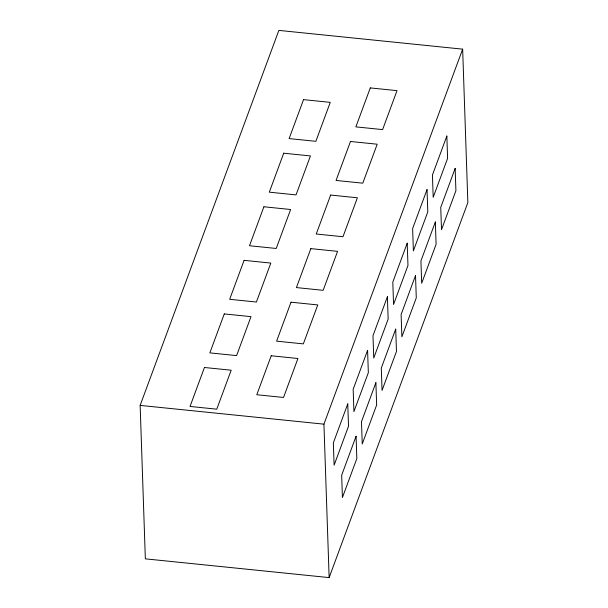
<?xml version="1.0" encoding="UTF-8"?>
<svg xmlns="http://www.w3.org/2000/svg" width="608" height="608" viewBox="0 0 608 608"><rect width="100%" height="100%" fill="white"/><g stroke="black" fill="none" stroke-linecap="round" stroke-linejoin="round"><path stroke-width="0.91" d="M140.144 405.399L278.859 30.4L462.65 49.157L467.856 202.601L329.141 577.6L145.35 558.843L140.144 405.399L323.927 424.156L462.65 49.157M323.927 424.156L329.141 577.6M204.448 367.49L190.038 406.448L216.767 409.176L231.184 370.219L204.448 367.49M224.268 313.918L209.851 352.876L236.588 355.604L250.998 316.646L224.268 313.918M244.082 260.346L229.672 299.303L256.401 302.032L270.818 263.074L244.082 260.346M263.902 206.773L249.485 245.738L276.222 248.467L290.632 209.502L263.902 206.773M283.716 153.201L269.306 192.166L296.035 194.894L310.445 155.929L283.716 153.201M303.529 99.628L289.119 138.594L315.856 141.322L330.266 102.357L303.529 99.628M271.206 355.771L256.789 394.729L283.526 397.457L297.935 358.5L271.206 355.771M291.019 302.199L276.61 341.156L303.339 343.885L317.756 304.927L291.019 302.199M310.84 248.626L296.423 287.584L323.16 290.312L337.569 251.355L310.84 248.626M330.653 195.054L316.244 234.019L342.973 236.748L357.39 197.782L330.653 195.054M350.474 141.482L336.057 180.447L362.794 183.175L377.203 144.21L350.474 141.482M370.287 87.909L355.878 126.874L382.607 129.603L397.016 90.638L370.287 87.909M347.761 403.894L333.351 442.86L334.111 465.173L348.521 426.216L347.761 403.894M367.582 350.322L353.164 389.287L353.924 411.601L368.342 372.643L367.582 350.322M387.395 296.75L372.985 335.715L373.745 358.036L388.155 319.071L387.395 296.75M407.216 243.177L392.798 282.142L393.558 304.464L407.968 265.498L407.216 243.177M427.029 189.612L412.619 228.57L413.379 250.891L427.789 211.926L427.029 189.612M446.85 136.04L432.432 174.998L433.192 197.319L447.602 158.354L446.85 136.04M356.075 436.255L341.666 475.22L342.418 497.534L356.835 458.576L356.075 436.255M375.888 382.683L361.479 421.648L362.239 443.962L376.648 405.004L375.888 382.683M395.709 329.11L381.292 368.076L382.052 390.389L396.469 351.432L395.709 329.11M415.522 275.538L401.113 314.503L401.873 336.824L416.282 297.859L415.522 275.538M435.343 221.966L420.926 260.931L421.686 283.252L436.096 244.287L435.343 221.966M455.156 168.401L440.747 207.358L441.507 229.68L455.916 190.714L455.156 168.401"/></g></svg>
